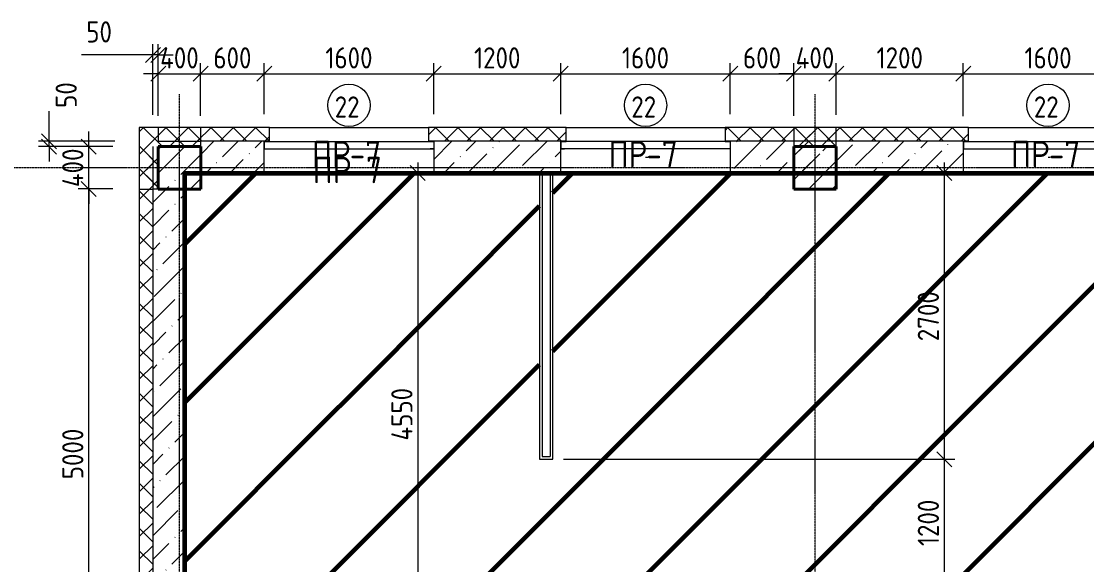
# Model space of a CAD drawing. Header units: millimetres. Extents: x -56773 to 323062, y -262288 to 76460.
# Drawn here: x -21084 to -11026, y -77888 to -72762 of the extents above; entities that cross this region are included whole.
import ezdxf

# ---------------------------------------------------------------- set-up
doc = ezdxf.new("R2010")
doc.units = ezdxf.units.MM
doc.linetypes.add('ADSK_Линия сетки', pattern=[25, 20, -2.5, 0, -2.5])
for name, color, linetype, lineweight in [('1.1)Стяжка керамзит  2 этаж', 5, 'Continuous', 60), ('3.1 Штукатурка внешн стен', 5, 'Continuous', 60), ('_ Окна', 7, 'Continuous', 18), ('Марки', 7, 'Continuous', 20), ('Марки окон', 7, 'Continuous', 20), ('Несущие колонны', 7, 'Continuous', 18), ('Окна', 7, 'Continuous', 9), ('Оси', 7, 'Continuous', 9), ('Размеры', 7, 'Continuous', 9), ('Стены внутренние', 7, 'Continuous', 18), ('Стены наружные', 7, 'Continuous', 18), ('Стены штриховка', 7, 'Continuous', 9)]:
    doc.layers.add(name, color=color, linetype=linetype, lineweight=lineweight)
doc.styles.add('GOST Common_2', font='', dxfattribs={"width": 0.9, "height": 250})
doc.styles.add('GOST Common_3', font='', dxfattribs={"width": 0.9, "height": 200})
doc.styles.get('GOST Common_2').set_extended_font_data('GOST Common')
doc.styles.get('GOST Common_3').set_extended_font_data('GOST Common')
doc.dimstyles.new('ADSK_Основной_2_0', dxfattribs={"dimscale": 304.8, "dimtxt": 201.142999, "dimasz": 0.463911, "dimexe": 0.328084, "dimexo": 0.328084, "dimgap": 0.164042, "dimtad": 1, "dimdec": 3, "dimrnd": 0.001, "dimdsep": 46, "dimtxsty": 'GOST Common_3', "dimblk1": 'OBLIQUE', "dimblk2": 'OBLIQUE', "dimsah": 1, "dimcen": 0.09, "dimdle": 0.328084, "dimazin": 2, "dimtfac": 1, "dimtdec": 4, "dimtix": 1, "dimtmove": 0, "dimatfit": 3, "dimfxl": 1, "dimtvp": 1, "dimtolj": 1, "dimtzin": 0, "dimlwd": 20, "dimlwe": 20, "dimarcsym": 2})
doc.dimstyles.new('ADSK_Основной_2_0_1', dxfattribs={"dimscale": 304.8, "dimtxt": 201.142999, "dimasz": 0.463911, "dimexe": 0.328084, "dimexo": 0.328084, "dimgap": 0.164042, "dimtad": 1, "dimdec": 3, "dimrnd": 0.001, "dimdsep": 46, "dimtxsty": 'GOST Common_3', "dimblk1": 'OBLIQUE', "dimblk2": 'OBLIQUE', "dimsah": 1, "dimcen": 0.09, "dimdle": 0.328084, "dimazin": 2, "dimtfac": 1, "dimtdec": 4, "dimtix": 1, "dimtmove": 1, "dimatfit": 3, "dimfxl": 1, "dimtvp": 1, "dimtolj": 1, "dimtzin": 0, "dimlwd": 20, "dimlwe": 20, "dimarcsym": 2})
doc.dimstyles.new('ADSK_Основной_2_0_2', dxfattribs={"dimscale": 304.8, "dimtxt": 201.142999, "dimasz": 0.463911, "dimexe": 0.328084, "dimexo": 0.328084, "dimgap": 0.164042, "dimtad": 1, "dimdec": 3, "dimrnd": 0.001, "dimdsep": 46, "dimtxsty": 'GOST Common_3', "dimblk1": 'OBLIQUE', "dimblk2": 'OBLIQUE', "dimsah": 1, "dimcen": 0.09, "dimdle": 0.328084, "dimazin": 2, "dimtfac": 1, "dimtdec": 4, "dimtix": 1, "dimtmove": 0, "dimatfit": 3, "dimfxl": 1, "dimtvp": 1, "dimtolj": 1, "dimtzin": 0, "dimlwd": 20, "dimlwe": 20, "dimarcsym": 2})
pattern_1 = [(45, (9.36, -97949.04), (-224.5064, 224.5064), []), (45, (233.87, -97949.04), (-224.5064, 224.5064), [396.875, -79.375, 3.353, -76.022])]
pattern_2 = [(45, (9.36, -97949.04), (84.18955, 308.69595), [396.875, -79.375, 3.353, -76.022])]
pattern_3 = [(45, (9.36, -97949.04), (-106.066, 106.066), []), (135, (9.36, -97949.04), (-106.066, -106.066), [])]

# ---------------------------------------------------------------- blocks, each defined once
blk = doc.blocks.new('ADSK_КолоннаЖБ_Прямоугольная - 400x400 мм-1807142-Кладочный план 2-го этаж')
at = {"layer": 'Несущие колонны', "lineweight": 40}
for p, q in [((-200, 200), (200, 200)), ((-200, -200), (-200, 200)), ((200, 200), (200, -200)), ((200, -200), (-200, -200))]:
    blk.add_line(p, q, dxfattribs=at)
blk = doc.blocks.new('ОКНО L03 _2СТ_RS - ОК-5_1600х2000h-3556607-Кладочный план 2-го этаж')
at = {"layer": '_ Окна'}
for p, q in [((-838.1, -79), (761.9, -79)), ((-838.1, -149), (-838.1, -79)), ((-838.1, -79), (-803.1, -79)), ((-818.1, -79), (-38.1, -79)), ((-38.1, -79), (741.9, -79)), ((761.9, -79), (726.9, -79)), ((761.9, -149), (761.9, -79)), ((-838.1, -149), (761.9, -149)), ((-838.1, -149), (-833.1, -149)), ((-818.1, -149), (-38.1, -149)), ((-38.1, -149), (741.9, -149)), ((761.9, -149), (756.9, -149))]:
    blk.add_line(p, q, dxfattribs=at)
at = {"layer": 'Окна'}
blk.add_line((-888.1, 150), (811.9, 150), dxfattribs=at)
blk = doc.blocks.new('ОКНО L03 _2СТ_RS - ОК-5_1600х2000h-3556615-Кладочный план 2-го этаж')
at = {"layer": '_ Окна'}
for p, q in [((-838.1, 149), (761.9, 149)), ((-838.1, 149), (-838.1, 79)), ((-838.1, 149), (-833.1, 149)), ((-818.1, 149), (-38.1, 149)), ((-38.1, 149), (741.9, 149)), ((761.9, 149), (756.9, 149)), ((761.9, 149), (761.9, 79)), ((-838.1, 79), (761.9, 79)), ((-838.1, 79), (-803.1, 79)), ((-818.1, 79), (-38.1, 79)), ((-38.1, 79), (741.9, 79)), ((761.9, 79), (726.9, 79))]:
    blk.add_line(p, q, dxfattribs=at)
at = {"layer": 'Окна'}
blk.add_line((-888.1, -150), (811.9, -150), dxfattribs=at)
blk = doc.blocks.new('_Oblique')
at = {"color": 0, "linetype": 'ByBlock', "lineweight": -2}
blk.add_line((-0.5, -0.5), (0.5, 0.5), dxfattribs=at)
blk = doc.blocks.new('*D4401')
at = {"layer": 'Defpoints', "color": 0, "transparency": 16777216}
for p in [(-19791, -73079), (-19841, -73744), (-19791, -73755)]:
    blk.add_point(p, dxfattribs=at)
at = {"layer": 'Размеры', "color": 0, "lineweight": 20, "transparency": 16777216}
for p, q in [((-19841, -73644), (-19841, -72979)), ((-19791, -73655), (-19791, -72979)), ((-19841, -73079), (-20515, -73079)), ((-19791, -73079), (-19841, -73079)), ((-19791, -73079), (-19649, -73079))]:
    blk.add_line(p, q, dxfattribs=at)
at = {"layer": 'Размеры', "color": 0, "lineweight": 20, "transparency": 16777216, "xscale": 141.4, "yscale": 141.4, "zscale": 141.4}
blk.add_blockref('_Oblique', (-19841, -73079), dxfattribs=at)
at = {"layer": 'Размеры', "color": 0, "lineweight": 20, "transparency": 16777216, "xscale": 141.4, "yscale": 141.4, "zscale": 141.4, "rotation": 180}
blk.add_blockref('_Oblique', (-19791, -73079), dxfattribs=at)
at = {"layer": 'Размеры', "color": 0, "lineweight": 9, "transparency": 16777216, "insert": (-20471, -72762), "char_height": 200, "width": 302.74, "attachment_point": 1, "line_spacing_factor": 1.022761, "style": 'GOST Common_3'}
blk.add_mtext('\\A1;50', dxfattribs=at)
blk = doc.blocks.new('*D4402')
at = {"layer": 'Defpoints', "color": 0, "transparency": 16777216}
for p in [(-19391, -73257), (-19791, -73755), (-19391, -73755)]:
    blk.add_point(p, dxfattribs=at)
at = {"layer": 'Размеры', "color": 0, "lineweight": 20, "transparency": 16777216}
for p, q in [((-19791, -73655), (-19791, -73157)), ((-19391, -73655), (-19391, -73157)), ((-19791, -73257), (-19932, -73257)), ((-19791, -73257), (-19391, -73257)), ((-19391, -73257), (-19249, -73257))]:
    blk.add_line(p, q, dxfattribs=at)
at = {"layer": 'Размеры', "color": 0, "lineweight": 20, "transparency": 16777216, "xscale": 141.4, "yscale": 141.4, "zscale": 141.4}
blk.add_blockref('_Oblique', (-19791, -73257), dxfattribs=at)
at = {"layer": 'Размеры', "color": 0, "lineweight": 20, "transparency": 16777216, "xscale": 141.4, "yscale": 141.4, "zscale": 141.4, "rotation": 180}
blk.add_blockref('_Oblique', (-19391, -73257), dxfattribs=at)
at = {"layer": 'Размеры', "color": 0, "lineweight": 9, "transparency": 16777216, "insert": (-19591, -73107), "char_height": 200, "width": 474.56, "attachment_point": 5, "style": 'GOST Common_3'}
blk.add_mtext('\\A1;400', dxfattribs=at)
blk = doc.blocks.new('*D4403')
at = {"layer": 'Defpoints', "color": 0, "transparency": 16777216}
for p in [(-18791, -73257), (-19391, -73755), (-18791, -73737)]:
    blk.add_point(p, dxfattribs=at)
at = {"layer": 'Размеры', "color": 0, "lineweight": 20, "transparency": 16777216}
for p, q in [((-19391, -73655), (-19391, -73157)), ((-18791, -73637), (-18791, -73157)), ((-19491, -73257), (-18691, -73257))]:
    blk.add_line(p, q, dxfattribs=at)
at = {"layer": 'Размеры', "color": 0, "lineweight": 20, "transparency": 16777216, "xscale": 141.4, "yscale": 141.4, "zscale": 141.4, "rotation": 180}
blk.add_blockref('_Oblique', (-19391, -73257), dxfattribs=at)
at = {"layer": 'Размеры', "color": 0, "lineweight": 20, "transparency": 16777216, "xscale": 141.4, "yscale": 141.4, "zscale": 141.4}
blk.add_blockref('_Oblique', (-18791, -73257), dxfattribs=at)
at = {"layer": 'Размеры', "color": 0, "lineweight": 9, "transparency": 16777216, "insert": (-19091, -73107), "char_height": 200, "width": 454.11, "attachment_point": 5, "style": 'GOST Common_3'}
blk.add_mtext('\\A1;600', dxfattribs=at)
blk = doc.blocks.new('*D4404')
at = {"layer": 'Defpoints', "color": 0, "transparency": 16777216}
for p in [(-17191, -73257), (-18791, -73737), (-17191, -73737)]:
    blk.add_point(p, dxfattribs=at)
at = {"layer": 'Размеры', "color": 0, "lineweight": 20, "transparency": 16777216}
for p, q in [((-18791, -73637), (-18791, -73157)), ((-17191, -73637), (-17191, -73157)), ((-18891, -73257), (-17091, -73257))]:
    blk.add_line(p, q, dxfattribs=at)
at = {"layer": 'Размеры', "color": 0, "lineweight": 20, "transparency": 16777216, "xscale": 141.4, "yscale": 141.4, "zscale": 141.4, "rotation": 180}
blk.add_blockref('_Oblique', (-18791, -73257), dxfattribs=at)
at = {"layer": 'Размеры', "color": 0, "lineweight": 20, "transparency": 16777216, "xscale": 141.4, "yscale": 141.4, "zscale": 141.4}
blk.add_blockref('_Oblique', (-17191, -73257), dxfattribs=at)
at = {"layer": 'Размеры', "color": 0, "lineweight": 9, "transparency": 16777216, "insert": (-17991, -73107), "char_height": 200, "width": 560.47, "attachment_point": 5, "style": 'GOST Common_3'}
blk.add_mtext('\\A1;1600', dxfattribs=at)
blk = doc.blocks.new('*D4405')
at = {"layer": 'Defpoints', "color": 0, "transparency": 16777216}
for p in [(-15991, -73257), (-17191, -73737), (-15991, -73737)]:
    blk.add_point(p, dxfattribs=at)
at = {"layer": 'Размеры', "color": 0, "lineweight": 20, "transparency": 16777216}
for p, q in [((-17191, -73637), (-17191, -73157)), ((-15991, -73637), (-15991, -73157)), ((-17291, -73257), (-15891, -73257))]:
    blk.add_line(p, q, dxfattribs=at)
at = {"layer": 'Размеры', "color": 0, "lineweight": 20, "transparency": 16777216, "xscale": 141.4, "yscale": 141.4, "zscale": 141.4, "rotation": 180}
blk.add_blockref('_Oblique', (-17191, -73257), dxfattribs=at)
at = {"layer": 'Размеры', "color": 0, "lineweight": 20, "transparency": 16777216, "xscale": 141.4, "yscale": 141.4, "zscale": 141.4}
blk.add_blockref('_Oblique', (-15991, -73257), dxfattribs=at)
at = {"layer": 'Размеры', "color": 0, "lineweight": 9, "transparency": 16777216, "insert": (-16591, -73107), "char_height": 200, "width": 560.47, "attachment_point": 5, "style": 'GOST Common_3'}
blk.add_mtext('\\A1;1200', dxfattribs=at)
blk = doc.blocks.new('*D4406')
at = {"layer": 'Defpoints', "color": 0, "transparency": 16777216}
for p in [(-14391, -73257), (-15991, -73737), (-14391, -73737)]:
    blk.add_point(p, dxfattribs=at)
at = {"layer": 'Размеры', "color": 0, "lineweight": 20, "transparency": 16777216}
for p, q in [((-15991, -73637), (-15991, -73157)), ((-14391, -73637), (-14391, -73157)), ((-16091, -73257), (-14291, -73257))]:
    blk.add_line(p, q, dxfattribs=at)
at = {"layer": 'Размеры', "color": 0, "lineweight": 20, "transparency": 16777216, "xscale": 141.4, "yscale": 141.4, "zscale": 141.4, "rotation": 180}
blk.add_blockref('_Oblique', (-15991, -73257), dxfattribs=at)
at = {"layer": 'Размеры', "color": 0, "lineweight": 20, "transparency": 16777216, "xscale": 141.4, "yscale": 141.4, "zscale": 141.4}
blk.add_blockref('_Oblique', (-14391, -73257), dxfattribs=at)
at = {"layer": 'Размеры', "color": 0, "lineweight": 9, "transparency": 16777216, "insert": (-15191, -73107), "char_height": 200, "width": 560.47, "attachment_point": 5, "style": 'GOST Common_3'}
blk.add_mtext('\\A1;1600', dxfattribs=at)
blk = doc.blocks.new('*D4407')
at = {"layer": 'Defpoints', "color": 0, "transparency": 16777216}
for p in [(-13791, -73257), (-14391, -73737), (-13791, -73755)]:
    blk.add_point(p, dxfattribs=at)
at = {"layer": 'Размеры', "color": 0, "lineweight": 20, "transparency": 16777216}
for p, q in [((-14391, -73637), (-14391, -73157)), ((-13791, -73655), (-13791, -73157)), ((-14491, -73257), (-13691, -73257))]:
    blk.add_line(p, q, dxfattribs=at)
at = {"layer": 'Размеры', "color": 0, "lineweight": 20, "transparency": 16777216, "xscale": 141.4, "yscale": 141.4, "zscale": 141.4, "rotation": 180}
blk.add_blockref('_Oblique', (-14391, -73257), dxfattribs=at)
at = {"layer": 'Размеры', "color": 0, "lineweight": 20, "transparency": 16777216, "xscale": 141.4, "yscale": 141.4, "zscale": 141.4}
blk.add_blockref('_Oblique', (-13791, -73257), dxfattribs=at)
at = {"layer": 'Размеры', "color": 0, "lineweight": 9, "transparency": 16777216, "insert": (-14091, -73107), "char_height": 200, "width": 454.11, "attachment_point": 5, "style": 'GOST Common_3'}
blk.add_mtext('\\A1;600', dxfattribs=at)
blk = doc.blocks.new('*D4408')
at = {"layer": 'Defpoints', "color": 0, "transparency": 16777216}
for p in [(-13391, -73257), (-13791, -73755), (-13391, -73744)]:
    blk.add_point(p, dxfattribs=at)
at = {"layer": 'Размеры', "color": 0, "lineweight": 20, "transparency": 16777216}
for p, q in [((-13791, -73655), (-13791, -73157)), ((-13391, -73644), (-13391, -73157)), ((-13791, -73257), (-13932, -73257)), ((-13791, -73257), (-13391, -73257)), ((-13391, -73257), (-13249, -73257))]:
    blk.add_line(p, q, dxfattribs=at)
at = {"layer": 'Размеры', "color": 0, "lineweight": 20, "transparency": 16777216, "xscale": 141.4, "yscale": 141.4, "zscale": 141.4}
blk.add_blockref('_Oblique', (-13791, -73257), dxfattribs=at)
at = {"layer": 'Размеры', "color": 0, "lineweight": 20, "transparency": 16777216, "xscale": 141.4, "yscale": 141.4, "zscale": 141.4, "rotation": 180}
blk.add_blockref('_Oblique', (-13391, -73257), dxfattribs=at)
at = {"layer": 'Размеры', "color": 0, "lineweight": 9, "transparency": 16777216, "insert": (-13591, -73107), "char_height": 200, "width": 474.56, "attachment_point": 5, "style": 'GOST Common_3'}
blk.add_mtext('\\A1;400', dxfattribs=at)
blk = doc.blocks.new('*D4409')
at = {"layer": 'Defpoints', "color": 0, "transparency": 16777216}
for p in [(-12191, -73257), (-13391, -73744), (-12191, -73756)]:
    blk.add_point(p, dxfattribs=at)
at = {"layer": 'Размеры', "color": 0, "lineweight": 20, "transparency": 16777216}
for p, q in [((-13391, -73644), (-13391, -73157)), ((-12191, -73656), (-12191, -73157)), ((-13491, -73257), (-12091, -73257))]:
    blk.add_line(p, q, dxfattribs=at)
at = {"layer": 'Размеры', "color": 0, "lineweight": 20, "transparency": 16777216, "xscale": 141.4, "yscale": 141.4, "zscale": 141.4, "rotation": 180}
blk.add_blockref('_Oblique', (-13391, -73257), dxfattribs=at)
at = {"layer": 'Размеры', "color": 0, "lineweight": 20, "transparency": 16777216, "xscale": 141.4, "yscale": 141.4, "zscale": 141.4}
blk.add_blockref('_Oblique', (-12191, -73257), dxfattribs=at)
at = {"layer": 'Размеры', "color": 0, "lineweight": 9, "transparency": 16777216, "insert": (-12791, -73107), "char_height": 200, "width": 560.47, "attachment_point": 5, "style": 'GOST Common_3'}
blk.add_mtext('\\A1;1200', dxfattribs=at)
blk = doc.blocks.new('*D4410')
at = {"layer": 'Defpoints', "color": 0, "transparency": 16777216}
for p in [(-10591, -73257), (-12191, -73756), (-10591, -73760)]:
    blk.add_point(p, dxfattribs=at)
at = {"layer": 'Размеры', "color": 0, "lineweight": 20, "transparency": 16777216}
for p, q in [((-12191, -73656), (-12191, -73157)), ((-10591, -73660), (-10591, -73157)), ((-12291, -73257), (-10491, -73257))]:
    blk.add_line(p, q, dxfattribs=at)
at = {"layer": 'Размеры', "color": 0, "lineweight": 20, "transparency": 16777216, "xscale": 141.4, "yscale": 141.4, "zscale": 141.4, "rotation": 180}
blk.add_blockref('_Oblique', (-12191, -73257), dxfattribs=at)
at = {"layer": 'Размеры', "color": 0, "lineweight": 20, "transparency": 16777216, "xscale": 141.4, "yscale": 141.4, "zscale": 141.4}
blk.add_blockref('_Oblique', (-10591, -73257), dxfattribs=at)
at = {"layer": 'Размеры', "color": 0, "lineweight": 9, "transparency": 16777216, "insert": (-11391, -73107), "char_height": 200, "width": 560.47, "attachment_point": 5, "style": 'GOST Common_3'}
blk.add_mtext('\\A1;1600', dxfattribs=at)
blk = doc.blocks.new('*D4443')
at = {"layer": 'Defpoints', "color": 0, "transparency": 16777216}
for p in [(-20448, -74344), (-20120, -74344), (-19971, -79344)]:
    blk.add_point(p, dxfattribs=at)
at = {"layer": 'Размеры', "color": 0, "lineweight": 20, "transparency": 16777216}
for p, q in [((-20448, -79444), (-20448, -74244)), ((-20220, -74344), (-20548, -74344)), ((-20071, -79344), (-20548, -79344))]:
    blk.add_line(p, q, dxfattribs=at)
at = {"layer": 'Размеры', "color": 0, "lineweight": 20, "transparency": 16777216, "xscale": 141.4, "yscale": 141.4, "zscale": 141.4}
for p, rotation in [((-20448, -74344), 90), ((-20448, -79344), 270)]:
    blk.add_blockref('_Oblique', p, dxfattribs=dict(at, rotation=rotation))
at = {"layer": 'Размеры', "color": 0, "lineweight": 9, "transparency": 16777216, "insert": (-20598, -76844), "char_height": 200, "width": 605.47, "attachment_point": 5, "rotation": 90, "style": 'GOST Common_3'}
blk.add_mtext('\\A1;5000', dxfattribs=at)
blk = doc.blocks.new('*D4444')
at = {"layer": 'Defpoints', "color": 0, "transparency": 16777216}
for p in [(-20448, -73944), (-20120, -73944), (-20120, -74344)]:
    blk.add_point(p, dxfattribs=at)
at = {"layer": 'Размеры', "color": 0, "lineweight": 20, "transparency": 16777216}
for p, q in [((-20448, -73944), (-20448, -73803)), ((-20220, -73944), (-20548, -73944)), ((-20448, -74344), (-20448, -73944)), ((-20220, -74344), (-20548, -74344)), ((-20448, -74344), (-20448, -74485))]:
    blk.add_line(p, q, dxfattribs=at)
at = {"layer": 'Размеры', "color": 0, "lineweight": 20, "transparency": 16777216, "xscale": 141.4, "yscale": 141.4, "zscale": 141.4}
for p, rotation in [((-20448, -73944), 270), ((-20448, -74344), 90)]:
    blk.add_blockref('_Oblique', p, dxfattribs=dict(at, rotation=rotation))
at = {"layer": 'Размеры', "color": 0, "lineweight": 9, "transparency": 16777216, "insert": (-20598, -74144), "char_height": 200, "width": 474.56, "attachment_point": 5, "rotation": 90, "style": 'GOST Common_3'}
blk.add_mtext('\\A1;400', dxfattribs=at)
blk = doc.blocks.new('*D4445')
at = {"layer": 'Defpoints', "color": 0, "transparency": 16777216}
for p in [(-20822, -73894), (-20100, -73894), (-20120, -73944)]:
    blk.add_point(p, dxfattribs=at)
at = {"layer": 'Размеры', "color": 0, "lineweight": 20, "transparency": 16777216}
for p, q in [((-20822, -73894), (-20822, -73611)), ((-20200, -73894), (-20922, -73894)), ((-20822, -73944), (-20822, -73894)), ((-20220, -73944), (-20922, -73944)), ((-20822, -73944), (-20822, -74085))]:
    blk.add_line(p, q, dxfattribs=at)
at = {"layer": 'Размеры', "color": 0, "lineweight": 20, "transparency": 16777216, "xscale": 141.4, "yscale": 141.4, "zscale": 141.4}
for p, rotation in [((-20822, -73894), 270), ((-20822, -73944), 90)]:
    blk.add_blockref('_Oblique', p, dxfattribs=dict(at, rotation=rotation))
at = {"layer": 'Размеры', "color": 0, "lineweight": 9, "transparency": 16777216, "insert": (-20760, -73579), "char_height": 200, "width": 302.74, "attachment_point": 1, "rotation": 90, "line_spacing_factor": 1.022761, "style": 'GOST Common_3'}
blk.add_mtext('\\A1;50', dxfattribs=at)
blk = doc.blocks.new('*D4634')
at = {"layer": 'Defpoints', "color": 0, "transparency": 16777216}
for p in [(-12272, -74194), (-16066, -76894), (-12371, -76894)]:
    blk.add_point(p, dxfattribs=at)
at = {"layer": 'Размеры', "color": 0, "lineweight": 20, "transparency": 16777216}
for p, q in [((-12371, -74094), (-12371, -76994)), ((-12372, -74194), (-12471, -74194)), ((-15966, -76894), (-12271, -76894))]:
    blk.add_line(p, q, dxfattribs=at)
at = {"layer": 'Размеры', "color": 0, "lineweight": 20, "transparency": 16777216, "xscale": 141.4, "yscale": 141.4, "zscale": 141.4}
for p, rotation in [((-12371, -74194), 90), ((-12371, -76894), 270)]:
    blk.add_blockref('_Oblique', p, dxfattribs=dict(at, rotation=rotation))
at = {"layer": 'Размеры', "color": 0, "lineweight": 9, "transparency": 16777216, "insert": (-12521, -75544), "char_height": 200, "width": 605.47, "attachment_point": 5, "rotation": 90, "style": 'GOST Common_3'}
blk.add_mtext('\\A1;2700', dxfattribs=at)
blk = doc.blocks.new('*D4635')
at = {"layer": 'Defpoints', "color": 0, "transparency": 16777216}
for p in [(-16066, -76894), (-16066, -78094), (-12371, -78094)]:
    blk.add_point(p, dxfattribs=at)
at = {"layer": 'Размеры', "color": 0, "lineweight": 20, "transparency": 16777216}
for p, q in [((-12371, -76794), (-12371, -78194)), ((-15966, -76894), (-12271, -76894)), ((-15966, -78094), (-12271, -78094))]:
    blk.add_line(p, q, dxfattribs=at)
at = {"layer": 'Размеры', "color": 0, "lineweight": 20, "transparency": 16777216, "xscale": 141.4, "yscale": 141.4, "zscale": 141.4}
for p, rotation in [((-12371, -76894), 90), ((-12371, -78094), 270)]:
    blk.add_blockref('_Oblique', p, dxfattribs=dict(at, rotation=rotation))
at = {"layer": 'Размеры', "color": 0, "lineweight": 9, "transparency": 16777216, "insert": (-12521, -77494), "char_height": 200, "width": 560.47, "attachment_point": 5, "rotation": 90, "style": 'GOST Common_3'}
blk.add_mtext('\\A1;1200', dxfattribs=at)
blk = doc.blocks.new('*D4688')
at = {"layer": 'Defpoints', "color": 0, "transparency": 16777216}
for p in [(-17241, -74194), (-17341, -78744), (-16866, -78744)]:
    blk.add_point(p, dxfattribs=at)
at = {"layer": 'Размеры', "color": 0, "lineweight": 20, "transparency": 16777216}
for p, q in [((-17341, -74094), (-17341, -78844)), ((-17341, -74194), (-17441, -74194)), ((-16966, -78744), (-17441, -78744))]:
    blk.add_line(p, q, dxfattribs=at)
at = {"layer": 'Размеры', "color": 0, "lineweight": 20, "transparency": 16777216, "xscale": 141.4, "yscale": 141.4, "zscale": 141.4}
for p, rotation in [((-17341, -74194), 90), ((-17341, -78744), 270)]:
    blk.add_blockref('_Oblique', p, dxfattribs=dict(at, rotation=rotation))
at = {"layer": 'Размеры', "color": 0, "lineweight": 9, "transparency": 16777216, "insert": (-17491, -76469), "char_height": 200, "width": 625.93, "attachment_point": 5, "rotation": 90, "style": 'GOST Common_3'}
blk.add_mtext('\\A1;4550', dxfattribs=at)
blk = doc.blocks.new('М_окна1 - Маркировка типоразмера-1510237-Кладочный план 2-го этаж')
at = {"layer": 'Марки окон'}
blk.add_circle((0, 0), 2, dxfattribs=at)
blk = doc.blocks.new('ADSK_Марка_Отверстие - Экземпляр_Только Марка-157312-Кладочный план 2-го этаж')
at = {"layer": 'Марки'}
blk.add_line((0, 0), (0.2, 0), dxfattribs=at)

msp = doc.modelspace()

# ---------------------------------------------------------------- hatches: boundary and pattern name
at = {"layer": '1.1)Стяжка керамзит  2 этаж', "transparency": 33554687}
h = msp.add_hatch(dxfattribs=at)
h.set_pattern_fill('ANSI31', color=5, scale=333)
h.paths.add_polyline_path([(-17974.3118, -74194.0666), (-18840.6385, -74194.0666), (-19390.6385, -74194.0666), (-19390.6385, -74344.0666), (-19540.6385, -74344.0666), (-19540.6385, -76499.629), (-17974.3118, -76499.629)])
h = msp.add_hatch(dxfattribs=at)
h.set_pattern_fill('ANSI31', color=5, scale=333)
h.paths.add_polyline_path([(-16190.6385, -74194.0666), (-17190.6385, -74194.0666), (-17974.3118, -74194.0666), (-17974.3118, -76499.629), (-16190.6385, -76499.629)])
h = msp.add_hatch(dxfattribs=at)
h.set_pattern_fill('ANSI31', color=5, scale=333)
h.paths.add_polyline_path([(-9494.6682, -75019.0666), (-9640.6385, -75019.0666), (-9640.6385, -75144.0666), (-9765.6385, -75144.0666), (-9765.6385, -74194.0666), (-10590.6385, -74194.0666), (-12240.6385, -74194.0666), (-13390.6385, -74194.0666), (-13390.6385, -74344.0666), (-13790.6385, -74344.0666), (-13790.6385, -74194.0666), (-14390.6385, -74194.0666), (-16040.6385, -74194.0666), (-16065.6385, -74194.0666), (-16065.6385, -76499.629), (-9765.6385, -76499.629), (-9765.6385, -76344.0666), (-9640.6385, -76344.0666), (-9640.6385, -76469.0666), (-9494.6682, -76469.0666)])
h = msp.add_hatch(dxfattribs=at)
h.set_pattern_fill('ANSI31', color=5, scale=333)
h.paths.add_polyline_path([(-17974.3118, -76499.629), (-19540.6385, -76499.629), (-19540.6385, -79244.0666), (-17974.3118, -79244.0666)])
h = msp.add_hatch(dxfattribs=at)
h.set_pattern_fill('ANSI31', color=5, scale=333)
h.paths.add_polyline_path([(-9765.6385, -76499.629), (-16065.6385, -76499.629), (-16065.6385, -76894.0666), (-16190.6385, -76894.0666), (-16190.6385, -76499.629), (-17974.3118, -76499.629), (-17974.3118, -79244.0666), (-16865.6385, -79244.0666), (-16865.6385, -78744.0666), (-16190.6385, -78744.0666), (-16190.6385, -78094.0666), (-16065.6385, -78094.0666), (-16065.6385, -79069.0666), (-12890.6385, -79069.0666), (-12890.6385, -80569.0666), (-13015.6385, -80569.0666), (-13015.6385, -80369.0666), (-14290.6385, -80369.0666), (-14290.6385, -79369.0666), (-16690.6385, -79369.0666), (-16690.6385, -79894.0666), (-16690.6385, -80894.0666), (-16690.6385, -81794.0666), (-16690.6385, -82794.0666), (-16690.6385, -83144.0666), (-13015.6385, -83144.0666), (-13015.6385, -82119.0666), (-12890.6385, -82119.0666), (-12890.6385, -83144.0666), (-12890.6385, -84269.0666), (-13090.6385, -84269.0666), (-13090.6385, -83344.0666), (-16690.6385, -83344.0666), (-16690.6385, -85144.0666), (-16390.6385, -85144.0666), (-16090.6385, -85144.0666), (-15790.6385, -85144.0666), (-15790.6385, -85894.0666, -0.4142135624), (-15740.6385, -85944.0666, -0.4142135624), (-15790.6385, -85994.0666), (-15790.6385, -86322.0979), (-13090.6385, -86322.0979), (-13090.6385, -85819.0666), (-12890.6385, -85819.0666), (-12890.6385, -86322.0979), (-9494.6682, -86322.0979), (-9494.6682, -85964.0666), (-9640.6385, -85964.0666), (-9640.6385, -86089.0666), (-9765.6385, -86089.0666), (-9765.6385, -85789.0666), (-9765.6385, -85289.0666), (-9765.6385, -85099.0666), (-9765.6385, -84599.0666), (-9765.6385, -82444.0666), (-9640.6385, -82444.0666), (-9640.6385, -82569.0666), (-9494.6682, -82569.0666), (-9494.6682, -81119.0666), (-9640.6385, -81119.0666), (-9640.6385, -81244.0666), (-9765.6385, -81244.0666), (-9765.6385, -78744.0666), (-9640.6385, -78744.0666), (-9640.6385, -78869.0666), (-9494.6682, -78869.0666), (-9494.6682, -77419.0666), (-9640.6385, -77419.0666), (-9640.6385, -77544.0666), (-9765.6385, -77544.0666)])
at = {"layer": 'Несущие колонны', "lineweight": 9}
h = msp.add_hatch(dxfattribs=at)
h.set_pattern_fill('FP_1', color=256, style=0, pattern_type=2)
h.set_pattern_definition(pattern_1)
h.paths.add_polyline_path([(-19790.6385, -74344.0666), (-19390.6385, -74344.0666), (-19390.6385, -73944.0666), (-19790.6385, -73944.0666)])
h = msp.add_hatch(dxfattribs=at)
h.set_pattern_fill('FP_1', color=256, style=0, pattern_type=2)
h.set_pattern_definition(pattern_1)
h.paths.add_polyline_path([(-13790.6385, -74344.0666), (-13390.6385, -74344.0666), (-13390.6385, -73944.0666), (-13790.6385, -73944.0666)])
at = {"layer": 'Стены внутренние', "lineweight": 9}
h = msp.add_hatch(dxfattribs=at)
h.set_pattern_fill('FP_2', color=256, style=0, pattern_type=2)
h.set_pattern_definition(pattern_2)
h.paths.add_polyline_path([(-9765.6385, -74194.0666), (-9390.6385, -74194.0666), (-9390.6385, -73944.0666), (-8990.6385, -73944.0666), (-8990.6385, -74194.0666), (-8390.6385, -74194.0666), (-8390.6385, -73895.0666), (-10590.6385, -73895.0666), (-10590.6385, -74194.0666), (-10272.4389, -74194.0666)])
h.paths.add_polyline_path([(-3990.6385, -74194.0666), (-3390.6385, -74194.0666), (-3390.6385, -73894.0666), (-3990.6385, -73895.0666)])
h.paths.add_polyline_path([(-2940.6385, -74194.0666), (-2940.6385, -73894.0666), (-2990.6385, -73894.0666), (-2990.6385, -74194.0666)])
h.paths.add_polyline_path([(-6790.6385, -74194.0666), (-5590.6385, -74194.0666), (-5590.6385, -73895.0666), (-6790.6385, -73895.0666)])
h.paths.add_polyline_path([(-12190.6385, -74194.0666), (-12190.6385, -73895.0666), (-14390.6385, -73895.0666), (-14390.6385, -74194.0666), (-13168.0514, -74194.0666)])
h.paths.add_polyline_path([(-18959.2766, -74194.0666), (-18790.6385, -74194.0666), (-18790.6385, -73895.0666), (-19390.6385, -73894.0666), (-19390.6385, -74194.0666)])
h.paths.add_polyline_path([(-15990.6385, -74194.0666), (-15990.6385, -73895.0666), (-17190.6385, -73895.0666), (-17190.6385, -74194.0666), (-16063.664, -74194.0666)])
h = msp.add_hatch(dxfattribs=at)
h.set_pattern_fill('FP_2', color=256, style=0, pattern_type=2)
h.set_pattern_definition(pattern_2)
h.paths.add_polyline_path([(-19540.6385, -79344.0666), (-19540.6385, -74344.0666), (-19840.6385, -74344.0666), (-19840.6385, -79344.0666), (-19590.6385, -79344.0666)])
at = {"layer": 'Стены наружные', "lineweight": 9}
h = msp.add_hatch(dxfattribs=at)
h.set_pattern_fill('FP_4', color=256, style=0, pattern_type=2)
h.set_pattern_definition(pattern_3)
h.paths.add_polyline_path([(-19840.6385, -73944.4666), (-19390.6385, -73944.4666), (-19390.6385, -73764.4666), (-19970.6385, -73764.4666), (-19970.6385, -73944.4666)])
h = msp.add_hatch(dxfattribs=at)
h.set_pattern_fill('FP_4', color=256, style=0, pattern_type=2)
h.set_pattern_definition(pattern_3)
h.paths.add_polyline_path([(-2940.6385, -73894.0666), (-2810.6385, -73894.0666), (-2810.6385, -73764.0666), (-4040.6385, -73764.0666), (-4040.6385, -73894.0666), (-2990.6385, -73894.0666)])
h.paths.add_polyline_path([(-5540.6385, -73894.0666), (-5540.6385, -73764.0666), (-6840.6385, -73764.0666), (-6840.6385, -73894.0666)])
h.paths.add_polyline_path([(-10640.6385, -73894.0666), (-8340.6385, -73894.0666), (-8340.6385, -73764.0666), (-10640.6385, -73764.0666)])
h.paths.add_polyline_path([(-14440.6385, -73894.0666), (-12140.6385, -73894.0666), (-12140.6385, -73764.0666), (-14440.6385, -73764.0666)])
h.paths.add_polyline_path([(-16063.664, -73894.0666), (-15940.6385, -73894.0666), (-15940.6385, -73764.0666), (-17240.6385, -73764.0666), (-17240.6385, -73894.0666)])
h.paths.add_polyline_path([(-18740.6385, -73894.0666), (-18740.6385, -73764.0666), (-19790.6385, -73764.0666), (-19790.6385, -73894.0666), (-18959.2766, -73894.0666)])
h = msp.add_hatch(dxfattribs=at)
h.set_pattern_fill('FP_4', color=256, style=0, pattern_type=2)
h.set_pattern_definition(pattern_3)
h.paths.add_polyline_path([(-13390.6385, -73944.4666), (-13390.6385, -73764.4666), (-13790.6385, -73764.4666), (-13790.6385, -73944.4666)])
h = msp.add_hatch(dxfattribs=at)
h.set_pattern_fill('FP_4', color=256, style=0, pattern_type=2)
h.set_pattern_definition(pattern_3)
h.paths.add_polyline_path([(-19970.6385, -79344.0666), (-19840.6385, -79344.0666), (-19840.6385, -73944.4666), (-19970.6385, -73944.4666), (-19970.6385, -75638.6848)])
h = msp.add_hatch(dxfattribs=at)
h.set_pattern_fill('FP_4', color=256, style=0, pattern_type=2)
h.set_pattern_definition(pattern_3)
h.paths.add_polyline_path([(-19840.6385, -74344.0666), (-19790.6385, -74344.0666), (-19790.6385, -73944.4666), (-19970.6385, -73944.4666), (-19970.6385, -74344.0666)])

# ---------------------------------------------------------------- linework, layer by layer
at = {"layer": '3.1 Штукатурка внешн стен'}
msp.add_lwpolyline([(-19540.6385, -79244.0666), (-19540.6385, -74194.0666), (-3190.6385, -74194.0666), (-3190.6385, -88544.0666), (8809.3615, -88544.0666), (8809.3615, -95344.0666), (12609.3615, -95344.0666), (12609.3615, -88544.0666), (42009.3615, -88544.0666)], dxfattribs=at)
at = {"layer": 'Несущие колонны', "lineweight": 9}
for p, q in [((-19390.6385, -73944.0666), (-19790.6385, -73944.0666)), ((-19790.6385, -73944.0666), (-19790.6385, -74344.0666)), ((-19390.6385, -74344.0666), (-19390.6385, -73944.0666)), ((-13390.6385, -73944.0666), (-13790.6385, -73944.0666)), ((-13790.6385, -73944.0666), (-13790.6385, -74344.0666)), ((-13390.6385, -74344.0666), (-13390.6385, -73944.0666)), ((-19790.6385, -74344.0666), (-19390.6385, -74344.0666)), ((-13790.6385, -74344.0666), (-13390.6385, -74344.0666))]:
    msp.add_line(p, q, dxfattribs=at)
at = {"layer": 'Оси', "linetype": 'ADSK_Линия сетки', "lineweight": 5}
for p, q in [((-19590.6385, -108922.9178), (-19590.6385, -73448.1214)), ((-13590.6385, -108922.9178), (-13590.6385, -73448.1214)), ((-2488.0423, -74144.0666), (-25230.7352, -74144.0666))]:
    msp.add_line(p, q, dxfattribs=at)
at = {"layer": 'Стены внутренние', "lineweight": 5}
for p, q in [((-18790.6385, -74194.0666), (-18790.6385, -73895.0666)), ((-18790.6385, -73895.0666), (-18740.6385, -73895.0666)), ((-18740.6385, -73895.0666), (-18740.6385, -73894.0666)), ((-17240.6385, -73894.0666), (-17240.6385, -73895.0666)), ((-17240.6385, -73895.0666), (-17190.6385, -73895.0666)), ((-17190.6385, -73895.0666), (-17190.6385, -74194.0666)), ((-15990.6385, -74194.0666), (-15990.6385, -73895.0666)), ((-15990.6385, -73895.0666), (-15940.6385, -73895.0666)), ((-15940.6385, -73895.0666), (-15940.6385, -73894.0666)), ((-14440.6385, -73894.0666), (-14440.6385, -73895.0666)), ((-14440.6385, -73895.0666), (-14390.6385, -73895.0666)), ((-14390.6385, -73895.0666), (-14390.6385, -74194.0666)), ((-12190.6385, -74194.0666), (-12190.6385, -73895.0666)), ((-12190.6385, -73895.0666), (-12140.6385, -73895.0666)), ((-12140.6385, -73895.0666), (-12140.6385, -73894.0666)), ((-19390.6385, -73944.4666), (-19390.6385, -74194.0666)), ((-19390.6385, -74194.0666), (-18790.6385, -74194.0666)), ((-17190.6385, -74194.0666), (-18790.6385, -74194.0666)), ((-17190.6385, -74194.0666), (-16190.6385, -74194.0666)), ((-16190.6385, -74194.0666), (-16190.6385, -76894.0666)), ((-16065.6385, -74194.0666), (-15990.6385, -74194.0666)), ((-16065.6385, -76894.0666), (-16065.6385, -74194.0666)), ((-14390.6385, -74194.0666), (-15990.6385, -74194.0666)), ((-14390.6385, -74194.0666), (-12190.6385, -74194.0666)), ((-10590.6385, -74194.0666), (-12190.6385, -74194.0666)), ((-19540.6385, -74344.0666), (-19790.6385, -74344.0666)), ((-19540.6385, -79244.0666), (-19540.6385, -74344.0666)), ((-16190.6385, -76894.0666), (-16065.6385, -76894.0666))]:
    msp.add_line(p, q, dxfattribs=at)
at = {"layer": 'Стены наружные', "lineweight": 9}
for p, q in [((-19970.6385, -73764.4666), (-19970.6385, -74344.0666)), ((-19390.6385, -73764.4666), (-19970.6385, -73764.4666)), ((-18740.6385, -73764.0666), (-19790.6385, -73764.0666)), ((-19790.6385, -73764.0666), (-19790.6385, -73894.0666)), ((-19390.6385, -73944.4666), (-19390.6385, -73764.4666)), ((-18740.6385, -73894.0666), (-18740.6385, -73764.0666)), ((-18740.6385, -73764.0666), (-17240.6385, -73764.0666)), ((-15940.6385, -73764.0666), (-17240.6385, -73764.0666)), ((-17240.6385, -73764.0666), (-17240.6385, -73894.0666)), ((-15940.6385, -73894.0666), (-15940.6385, -73764.0666)), ((-15940.6385, -73764.0666), (-14440.6385, -73764.0666)), ((-12140.6385, -73764.0666), (-14440.6385, -73764.0666)), ((-14440.6385, -73764.0666), (-14440.6385, -73894.0666)), ((-13390.6385, -73764.4666), (-13790.6385, -73764.4666)), ((-13790.6385, -73764.4666), (-13790.6385, -73944.4666)), ((-13390.6385, -73944.4666), (-13390.6385, -73764.4666)), ((-12140.6385, -73894.0666), (-12140.6385, -73764.0666)), ((-12140.6385, -73764.0666), (-10640.6385, -73764.0666)), ((-19790.6385, -73894.0666), (-19390.6385, -73894.0666)), ((-19970.6385, -73944.4666), (-19970.6385, -82964.0666)), ((-19840.6385, -79344.0666), (-19840.6385, -73944.4666)), ((-19790.6385, -74344.0666), (-19790.6385, -73944.4666)), ((-19790.6385, -73944.4666), (-19390.6385, -73944.4666)), ((-13790.6385, -73944.4666), (-13390.6385, -73944.4666)), ((-19970.6385, -74344.0666), (-19840.6385, -74344.0666))]:
    msp.add_line(p, q, dxfattribs=at)
at = {"layer": 'Стены штриховка', "lineweight": 9}
for p, q in [((-18740.6385, -73894.0666), (-19390.6385, -73894.0666)), ((-15940.6385, -73894.0666), (-17240.6385, -73894.0666)), ((-12140.6385, -73894.0666), (-14440.6385, -73894.0666)), ((-16065.6385, -74194.0666), (-16190.6385, -74194.0666)), ((-16165.6385, -74194.0666), (-16165.6385, -76869.0666)), ((-16090.6385, -74194.0666), (-16090.6385, -76869.0666)), ((-19790.6385, -74344.0666), (-19840.6385, -74344.0666)), ((-16165.6385, -76869.0666), (-16090.6385, -76869.0666))]:
    msp.add_line(p, q, dxfattribs=at)

# ---------------------------------------------------------------- block references
at = {"layer": 'Марки', "xscale": 99.99999999999993, "yscale": 99.99999999999993, "zscale": 99.99999999999993}
for p in [(-15190.6385, -74044.0666), (-11390.6385, -74044.0666)]:
    msp.add_blockref('ADSK_Марка_Отверстие - Экземпляр_Только Марка-157312-Кладочный план 2-го этаж', p, dxfattribs=at)
at = {"layer": 'Марки окон', "xscale": 99.99999999999993, "yscale": 99.99999999999993, "zscale": 99.99999999999993}
for p in [(-17990.6385, -73554.0666), (-15190.6385, -73554.0666), (-11390.6385, -73554.0666)]:
    msp.add_blockref('М_окна1 - Маркировка типоразмера-1510237-Кладочный план 2-го этаж', p, dxfattribs=at)
at = {"layer": 'Несущие колонны', "lineweight": 40, "rotation": 89.9999999999999}
for p in [(-19590.6385, -74144.0666), (-13590.6385, -74144.0666)]:
    msp.add_blockref('ADSK_КолоннаЖБ_Прямоугольная - 400x400 мм-1807142-Кладочный план 2-го этаж', p, dxfattribs=at)
at = {"layer": 'Окна'}
for p in [(-17952.5385, -74044.0666), (-11352.5385, -74044.0666)]:
    msp.add_blockref('ОКНО L03 _2СТ_RS - ОК-5_1600х2000h-3556615-Кладочный план 2-го этаж', p, dxfattribs=at)
at = {"layer": 'Окна', "rotation": 180}
msp.add_blockref('ОКНО L03 _2СТ_RS - ОК-5_1600х2000h-3556607-Кладочный план 2-го этаж', (-15228.7385, -74044.0666), dxfattribs=at)

# ---------------------------------------------------------------- texts
at = {"layer": 'Марки', "lineweight": 9, "char_height": 250, "attachment_point": 1, "style": 'GOST Common_2'}
for s, insert, width in [('ПР', (-18340.5693, -73891.0854), 432.91125), ('-7', (-17983.3818, -73891.0854), 389.620125), ('ПР', (-15540.5693, -73891.0854), 432.91125), ('-7', (-15183.3818, -73891.0854), 389.620125), ('ПР', (-11740.5693, -73891.0854), 432.91125), ('-7', (-11383.3818, -73891.0854), 389.620125), ('ПР', (-18333.0885, -74039.5887), 432.91125), ('-7', (-17975.901, -74039.5887), 389.620125)]:
    msp.add_mtext(s, dxfattribs=dict(at, insert=insert, width=width))
at = {"layer": 'Марки окон', "lineweight": 5, "char_height": 200, "width": 317.46825, "attachment_point": 1, "style": 'GOST Common_3'}
for insert in [(-18125.1959, -73470.2812), (-15325.1959, -73470.2812), (-11525.1959, -73470.2812)]:
    msp.add_mtext('22', dxfattribs=dict(at, insert=insert))

# ---------------------------------------------------------------- dimensions: what is measured, and where the dimension line sits
at = {"layer": 'Размеры', "lineweight": 9}
dim = msp.add_linear_dim(base=(-19790.6385, -73078.6551), p1=(-19840.6385, -73744.4666), p2=(-19790.6385, -73755.3885), dimstyle='ADSK_Основной_2_0', override={"dimpost": '<>', "dimfxl": 51.178977}, dxfattribs=at)
dim.commit()
dim.dimension.update_dxf_attribs({"geometry": '*D4401', "text_midpoint": (-20319.1528, -73078.6551), "dimtype": 160})
for base, p1, p2, override, picture, middle in [((-19390.6385, -73256.6875), (-19790.6385, -73755.3885), (-19390.6385, -73754.5164), {"dimpost": '<>', "dimfxl": 400.000951}, '*D4402', (-19590.6385, -73106.6875)), ((-18790.6385, -73256.6875), (-19390.6385, -73754.5164), (-18790.6385, -73737.3495), {"dimpost": '<>', "dimfxl": 600.245537}, '*D4403', (-19090.6385, -73106.6875)), ((-17190.6385, -73256.6875), (-18790.6385, -73737.3495), (-17190.6385, -73737.3495), {"dimpost": '<>', "dimfxl": 1600}, '*D4404', (-17990.6385, -73106.6875)), ((-15990.6385, -73256.6875), (-17190.6385, -73737.3495), (-15990.6385, -73737.3495), {"dimpost": '<>', "dimfxl": 1200}, '*D4405', (-16590.6385, -73106.6875)), ((-14390.6385, -73256.6875), (-15990.6385, -73737.3495), (-14390.6385, -73737.3495), {"dimpost": '<>', "dimfxl": 1600}, '*D4406', (-15190.6385, -73106.6875)), ((-13790.6385, -73256.6875), (-14390.6385, -73737.3495), (-13790.6385, -73755.3885), {"dimpost": '<>', "dimfxl": 600.271109}, '*D4407', (-14090.6385, -73106.6875)), ((-13390.6385, -73256.6875), (-13790.6385, -73755.3885), (-13390.6385, -73744.0666), {"dimpost": '<>', "dimfxl": 400.160199}, '*D4408', (-13590.6385, -73106.6875)), ((-12190.6385, -73256.6875), (-13390.6385, -73744.0666), (-12190.6385, -73755.5164), {"dimpost": '<>', "dimfxl": 1200.054624}, '*D4409', (-12790.6385, -73106.6875)), ((-10590.6385, -73256.6875), (-12190.6385, -73755.5164), (-10590.6385, -73759.749), {"dimpost": '<>', "dimfxl": 1600.005598}, '*D4410', (-11390.6385, -73106.6875))]:
    dim = msp.add_linear_dim(base=base, p1=p1, p2=p2, dimstyle='ADSK_Основной_2_0_1', override=override, dxfattribs=at)
    dim.commit()
    dim.dimension.update_dxf_attribs({"geometry": picture, "text_midpoint": middle})
dim = msp.add_linear_dim(base=(-20822.1496, -73894.0666), p1=(-20119.9906, -73944.0666), p2=(-20099.6368, -73894.0666), angle=90, dimstyle='ADSK_Основной_2_0', override={"dimpost": '<>', "dimfxl": 53.984051}, dxfattribs=at)
dim.commit()
dim.dimension.update_dxf_attribs({"geometry": '*D4445', "text_midpoint": (-20626.4353, -73611.2666), "dimtype": 160, "text_rotation": 90})
for base, p1, p2, dimstyle, override, picture, middle in [((-20448.403, -73944.0666), (-20119.9906, -74344.0666), (-20119.9906, -73944.0666), 'ADSK_Основной_2_0_1', {"dimpost": '<>', "dimfxl": 400}, '*D4444', (-20598.403, -74144.0666)), ((-17340.9504, -78744.0666), (-17240.9655, -74194.0666), (-16865.6385, -78744.0666), 'ADSK_Основной_2_0_2', {"dimpost": '<>', "dimfxl": 4565.454012}, '*D4688', (-17490.9504, -76469.0666)), ((-12371.4865, -76894.0666), (-12271.5016, -74194.0666), (-16065.6385, -76894.0666), 'ADSK_Основной_2_0_1', {"dimpost": '<>', "dimfxl": 4656.766571}, '*D4634', (-12521.4865, -75544.0666)), ((-20448.403, -74344.0666), (-19970.6385, -79344.0666), (-20119.9906, -74344.0666), 'ADSK_Основной_2_0_1', {"dimpost": '<>', "dimfxl": 5002.230107}, '*D4443', (-20598.403, -76844.0666)), ((-12371.4865, -78094.0666), (-16065.6385, -76894.0666), (-16065.6385, -78094.0666), 'ADSK_Основной_2_0_1', {"dimpost": '<>', "dimfxl": 1200}, '*D4635', (-12521.4865, -77494.0666))]:
    dim = msp.add_linear_dim(base=base, p1=p1, p2=p2, angle=90, dimstyle=dimstyle, override=override, dxfattribs=at)
    dim.commit()
    dim.dimension.update_dxf_attribs({"geometry": picture, "text_midpoint": middle})

doc.saveas('drawing.dxf')
